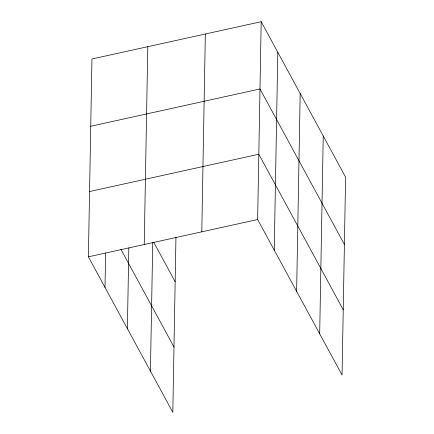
<?xml version="1.0" encoding="UTF-8"?>
<svg xmlns="http://www.w3.org/2000/svg" width="434" height="434" viewBox="0 0 434 434"><rect width="100%" height="100%" fill="white"/><g stroke="black" fill="none" stroke-linecap="round" stroke-linejoin="round"><path stroke-width="0.65" d="M175.954 237.338L172.808 412.3L88.39 256.82L91.943 58.986L261.192 21.7L345.61 177.186L342.057 375.014L257.639 219.528L261.192 21.7M105.001 287.422L105.619 253.098M127.379 328.63L128.833 247.868M144.24 244.51L147.793 46.682M150.43 371.092L152.741 242.541M201.783 231.832L205.342 34.004M274.255 250.13L277.809 52.302M296.628 291.344L300.182 93.516M319.684 333.8L323.238 135.972M90.733 126.251L259.982 88.959L344.406 244.445M89.561 191.535L258.81 154.244L343.229 309.73M88.39 256.82L257.639 219.528M153.739 242.291L175.157 281.731M120.88 249.219L173.98 347.016"/></g></svg>
